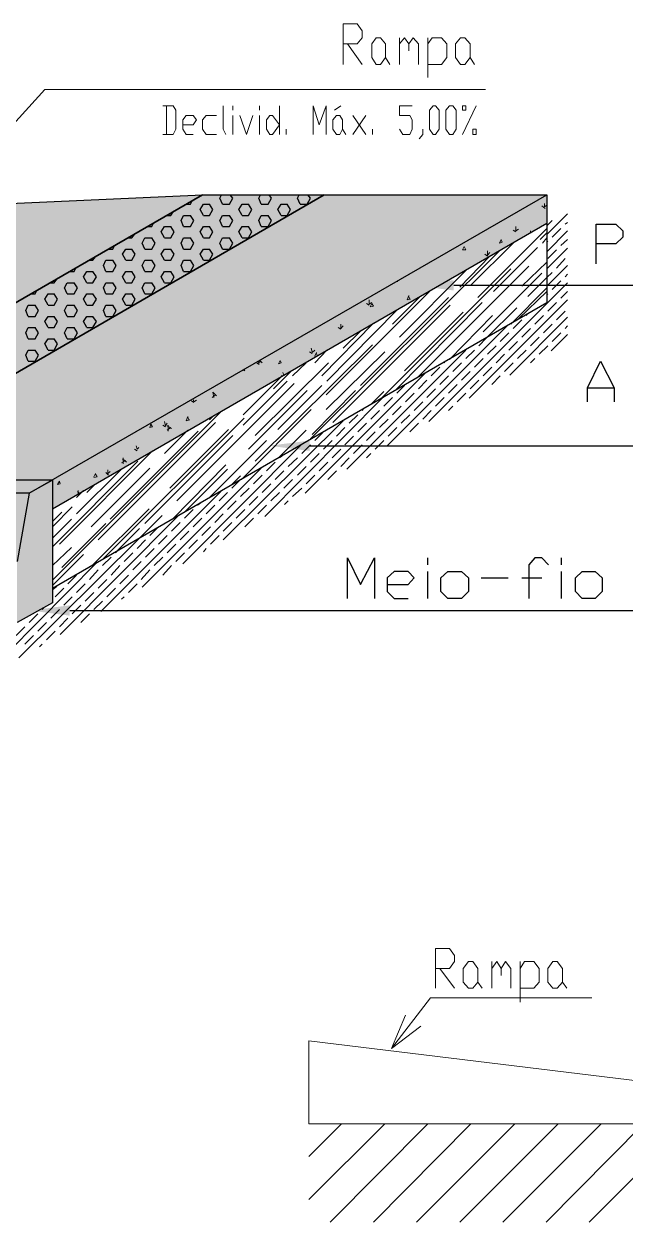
# Model space of a CAD drawing. Header units: feet. Extents: x 203667 to 205527, y 9204857 to 9205156.
# Drawn here: x 203754.399 to 203755.912, y 9204920.073 to 9204923.09 of the extents above; entities that cross this region are included whole.
import ezdxf

# ---------------------------------------------------------------- set-up
doc = ezdxf.new("R2010")
doc.units = ezdxf.units.FT
doc.header["$LTSCALE"] = 0.3
doc.header["$MEASUREMENT"] = 0
doc.layers.add('PDF_0', color=7, linetype='Continuous', true_color=0x929498)
doc.layers.add('PDF_A_Cotas', color=7, linetype='Continuous')
doc.layers.add('PDF_A_Texto', color=7, linetype='Continuous')

msp = doc.modelspace()

# ---------------------------------------------------------------- hatches: boundary and pattern name
at = {"layer": 'PDF_0', "true_color": 0x2776bb, "transparency": 33554687}
h = msp.add_hatch(color=152, dxfattribs=at)
h.paths.add_polyline_path([(203750.2318, 9204922.5206), (203747.1525, 9204922.6596), (203746.9136, 9204922.5206), (203745.9082, 9204921.9408), (203748.9875, 9204921.8019), (203749.2263, 9204921.9408), (203749.6104, 9204922.1623), (203751.1482, 9204922.1623), (203751.7692, 9204922.5206)])
h.paths.add_polyline_path([(203754.6075, 9204922.5206), (203754.8485, 9204922.6596), (203751.7692, 9204922.5206), (203750.766, 9204921.9408), (203750.5249, 9204921.8019), (203753.6042, 9204921.9408)])
at = {"layer": 'PDF_0', "true_color": 0xffff70, "transparency": 33554559}
msp.add_hatch(color=51, dxfattribs=at).paths.add_polyline_path([(203755.1547, 9204922.6596), (203754.8485, 9204922.6596), (203753.6042, 9204921.9408), (203753.9126, 9204921.9408)])
at = {"layer": 'PDF_0', "true_color": 0xdfdfdf, "transparency": 33554559}
msp.add_hatch(color=254, dxfattribs=at).paths.add_polyline_path([(203755.715, 9204922.6596), (203755.1547, 9204922.6596), (203753.9126, 9204921.9408), (203754.4707, 9204921.9408)])
at = {"layer": 'PDF_0', "true_color": 0xf2f2f2, "transparency": 33554559}
msp.add_hatch(color=7, dxfattribs=at).paths.add_polyline_path([(203755.715, 9204922.588), (203755.715, 9204922.6596), (203755.5912, 9204922.588), (203754.4707, 9204921.9408), (203754.4707, 9204921.8692), (203754.5945, 9204921.9408)])
at = {"layer": 'PDF_0', "true_color": 0xc4c4c4, "transparency": 33554559}
msp.add_hatch(color=9, dxfattribs=at).paths.add_polyline_path([(203752.4641, 9204921.8887), (203750.5249, 9204921.8019), (203748.9875, 9204921.8019), (203747.0483, 9204921.8887), (203745.9082, 9204921.9408), (203745.8192, 9204921.8887), (203745.8496, 9204921.9083), (203745.9082, 9204921.9408), (203745.0417, 9204921.9408), (203744.9831, 9204921.9083), (203744.9809, 9204921.8887), (203744.9549, 9204921.7519), (203744.9527, 9204921.7367), (203754.3816, 9204921.7367), (203754.3816, 9204921.5825), (203754.4707, 9204921.6325), (203754.4707, 9204921.9408), (203753.6042, 9204921.9408)])

# ---------------------------------------------------------------- linework, layer by layer
at = {"layer": 'PDF_0', "color": 7, "lineweight": 25}
for points in [[(203751.7692, 9204922.5206), (203750.2318, 9204922.5206), (203748.8984, 9204921.7519), (203750.4359, 9204921.7519), (203751.7692, 9204922.5206), (203754.8485, 9204922.6596), (203755.715, 9204922.6596)], [(203753.6042, 9204921.9408), (203754.8485, 9204922.6596)], [(203754.8485, 9204922.6596), (203753.6042, 9204921.9408), (203753.9126, 9204921.9408), (203755.1547, 9204922.6596)], [(203753.9126, 9204921.9408), (203755.1547, 9204922.6596)], [(203755.1547, 9204922.6596), (203753.9126, 9204921.9408)], [(203754.412, 9204921.9083), (203755.715, 9204922.6596)], [(203755.715, 9204922.6596), (203755.715, 9204922.3882)], [(203754.4707, 9204921.8692), (203755.715, 9204922.588)], [(203754.4707, 9204921.6694), (203755.715, 9204922.3882)], [(203754.4707, 9204921.9408), (203753.6042, 9204921.9408), (203750.5249, 9204921.8019), (203748.9875, 9204921.8019)], [(203754.4707, 9204921.9408), (203754.4707, 9204921.6325), (203754.3816, 9204921.5825)], [(203754.4707, 9204921.9408), (203754.412, 9204921.9083), (203754.3816, 9204921.7367)], [(203754.4707, 9204921.9408), (203754.4707, 9204921.7867)], [(203754.412, 9204921.9083), (203753.5456, 9204921.9083), (203752.931, 9204921.88), (203752.1102, 9204921.8431), (203751.2893, 9204921.8062), (203750.4359, 9204921.7519)]]:
    msp.add_lwpolyline(points, dxfattribs=at)
at = {"layer": 'PDF_0', "lineweight": 25}
for points in [[(203754.8181, 9204922.6357), (203754.8225, 9204922.6444)], [(203754.892, 9204922.6509), (203754.8963, 9204922.6596)], [(203754.8985, 9204922.6357), (203754.892, 9204922.6509)], [(203754.9158, 9204922.6357), (203754.9245, 9204922.6509)], [(203754.9245, 9204922.6509), (203754.918, 9204922.6596)], [(203754.9897, 9204922.6509), (203754.994, 9204922.6596)], [(203754.9962, 9204922.6357), (203754.9897, 9204922.6509)], [(203755.0136, 9204922.6357), (203755.0223, 9204922.6509)], [(203755.0223, 9204922.6509), (203755.0157, 9204922.6596)], [(203755.0874, 9204922.6509), (203755.0917, 9204922.6596)], [(203755.0939, 9204922.6357), (203755.0874, 9204922.6509)], [(203755.1113, 9204922.6357), (203755.12, 9204922.6509)], [(203755.12, 9204922.6509), (203755.1135, 9204922.6596)], [(203754.7595, 9204922.6075), (203754.7682, 9204922.6075)], [(203754.7682, 9204922.6075), (203754.7747, 9204922.6162)], [(203754.7942, 9204922.5945), (203754.8008, 9204922.6075)], [(203754.8008, 9204922.6075), (203754.8181, 9204922.6075)], [(203754.8073, 9204922.6357), (203754.8181, 9204922.6357)], [(203754.8268, 9204922.5945), (203754.8181, 9204922.6075)], [(203754.842, 9204922.6227), (203754.8507, 9204922.6357)], [(203754.8507, 9204922.6075), (203754.842, 9204922.6227)], [(203754.8507, 9204922.6357), (203754.8659, 9204922.6357)], [(203754.8507, 9204922.6075), (203754.8659, 9204922.6075)], [(203754.8746, 9204922.6227), (203754.8659, 9204922.6357)], [(203754.8659, 9204922.6075), (203754.8746, 9204922.6227)], [(203754.892, 9204922.5945), (203754.8985, 9204922.6075)], [(203754.8985, 9204922.6357), (203754.9158, 9204922.6357)], [(203754.8985, 9204922.6075), (203754.9158, 9204922.6075)], [(203754.9245, 9204922.5945), (203754.9158, 9204922.6075)], [(203754.9397, 9204922.6227), (203754.9484, 9204922.6357)], [(203754.9484, 9204922.6075), (203754.9397, 9204922.6227)], [(203754.9484, 9204922.6357), (203754.9636, 9204922.6357)], [(203754.9484, 9204922.6075), (203754.9636, 9204922.6075)], [(203754.9723, 9204922.6227), (203754.9636, 9204922.6357)], [(203754.9636, 9204922.6075), (203754.9723, 9204922.6227)], [(203754.9897, 9204922.5945), (203754.9962, 9204922.6075)], [(203754.9962, 9204922.6357), (203755.0136, 9204922.6357)], [(203754.9962, 9204922.6075), (203755.0136, 9204922.6075)], [(203755.0223, 9204922.5945), (203755.0136, 9204922.6075)], [(203755.0375, 9204922.6227), (203755.0461, 9204922.6357)], [(203755.0461, 9204922.6075), (203755.0375, 9204922.6227)], [(203755.0461, 9204922.6357), (203755.0613, 9204922.6357)], [(203755.0461, 9204922.6075), (203755.0613, 9204922.6075)], [(203755.07, 9204922.6227), (203755.0613, 9204922.6357)], [(203755.0613, 9204922.6075), (203755.07, 9204922.6227)], [(203755.0939, 9204922.6357), (203755.1113, 9204922.6357)], [(203754.7095, 9204922.5793), (203754.7204, 9204922.5793)], [(203754.7204, 9204922.5793), (203754.7247, 9204922.588)], [(203754.7443, 9204922.5663), (203754.753, 9204922.5793)], [(203754.753, 9204922.5793), (203754.7682, 9204922.5793)], [(203754.7769, 9204922.5663), (203754.7682, 9204922.5793)], [(203754.8008, 9204922.5793), (203754.7942, 9204922.5945)], [(203754.8008, 9204922.5793), (203754.8181, 9204922.5793)], [(203754.8181, 9204922.5793), (203754.8268, 9204922.5945)], [(203754.842, 9204922.5663), (203754.8507, 9204922.5793)], [(203754.8507, 9204922.5793), (203754.8659, 9204922.5793)], [(203754.8746, 9204922.5663), (203754.8659, 9204922.5793)], [(203754.8985, 9204922.5793), (203754.892, 9204922.5945)], [(203754.8985, 9204922.5793), (203754.9158, 9204922.5793)], [(203754.9158, 9204922.5793), (203754.9245, 9204922.5945)], [(203754.9397, 9204922.5663), (203754.9484, 9204922.5793)], [(203754.9484, 9204922.5793), (203754.9636, 9204922.5793)], [(203754.9723, 9204922.5663), (203754.9636, 9204922.5793)], [(203754.9962, 9204922.5793), (203754.9897, 9204922.5945)], [(203754.9962, 9204922.5793), (203755.0136, 9204922.5793)], [(203755.0136, 9204922.5793), (203755.0223, 9204922.5945)], [(203754.6618, 9204922.5511), (203754.6705, 9204922.5511)], [(203754.6705, 9204922.5511), (203754.677, 9204922.5597)], [(203754.6965, 9204922.538), (203754.703, 9204922.5511)], [(203754.703, 9204922.5511), (203754.7204, 9204922.5511)], [(203754.7291, 9204922.538), (203754.7204, 9204922.5511)], [(203754.753, 9204922.5511), (203754.7443, 9204922.5663)], [(203754.753, 9204922.5511), (203754.7682, 9204922.5511)], [(203754.7682, 9204922.5511), (203754.7769, 9204922.5663)], [(203754.7942, 9204922.538), (203754.8008, 9204922.5511)], [(203754.8008, 9204922.5511), (203754.8181, 9204922.5511)], [(203754.8268, 9204922.538), (203754.8181, 9204922.5511)], [(203754.8507, 9204922.5511), (203754.842, 9204922.5663)], [(203754.8507, 9204922.5511), (203754.8659, 9204922.5511)], [(203754.8659, 9204922.5511), (203754.8746, 9204922.5663)], [(203754.892, 9204922.538), (203754.8985, 9204922.5511)], [(203754.8985, 9204922.5511), (203754.9158, 9204922.5511)], [(203754.9245, 9204922.538), (203754.9158, 9204922.5511)], [(203754.9484, 9204922.5511), (203754.9397, 9204922.5663)], [(203754.9484, 9204922.5511), (203754.9636, 9204922.5511)], [(203754.9636, 9204922.5511), (203754.9723, 9204922.5663)], [(203754.6118, 9204922.5228), (203754.6227, 9204922.5228)], [(203754.6227, 9204922.5228), (203754.627, 9204922.5315)], [(203754.6466, 9204922.5098), (203754.6553, 9204922.5228)], [(203754.6553, 9204922.5228), (203754.6705, 9204922.5228)], [(203754.6791, 9204922.5098), (203754.6705, 9204922.5228)], [(203754.703, 9204922.5228), (203754.6965, 9204922.538)], [(203754.703, 9204922.5228), (203754.7204, 9204922.5228)], [(203754.7204, 9204922.5228), (203754.7291, 9204922.538)], [(203754.7443, 9204922.5098), (203754.753, 9204922.5228)], [(203754.753, 9204922.5228), (203754.7682, 9204922.5228)], [(203754.7769, 9204922.5098), (203754.7682, 9204922.5228)], [(203754.8008, 9204922.5228), (203754.7942, 9204922.538)], [(203754.8008, 9204922.5228), (203754.8181, 9204922.5228)], [(203754.8181, 9204922.5228), (203754.8268, 9204922.538)], [(203754.842, 9204922.5098), (203754.8507, 9204922.5228)], [(203754.8507, 9204922.5228), (203754.8659, 9204922.5228)], [(203754.8746, 9204922.5098), (203754.8659, 9204922.5228)], [(203754.8985, 9204922.5228), (203754.892, 9204922.538)], [(203754.8985, 9204922.5228), (203754.9158, 9204922.5228)], [(203754.9158, 9204922.5228), (203754.9245, 9204922.538)], [(203754.5641, 9204922.4946), (203754.5727, 9204922.4946)], [(203754.5727, 9204922.4946), (203754.5793, 9204922.5033)], [(203754.5988, 9204922.4816), (203754.6053, 9204922.4946)], [(203754.6053, 9204922.4946), (203754.6227, 9204922.4946)], [(203754.6314, 9204922.4816), (203754.6227, 9204922.4946)], [(203754.6553, 9204922.4946), (203754.6466, 9204922.5098)], [(203754.6553, 9204922.4946), (203754.6705, 9204922.4946)], [(203754.6705, 9204922.4946), (203754.6791, 9204922.5098)], [(203754.6965, 9204922.4816), (203754.703, 9204922.4946)], [(203754.703, 9204922.4946), (203754.7204, 9204922.4946)], [(203754.7291, 9204922.4816), (203754.7204, 9204922.4946)], [(203754.753, 9204922.4946), (203754.7443, 9204922.5098)], [(203754.753, 9204922.4946), (203754.7682, 9204922.4946)], [(203754.7682, 9204922.4946), (203754.7769, 9204922.5098)], [(203754.7942, 9204922.4816), (203754.8008, 9204922.4946)], [(203754.8008, 9204922.4946), (203754.8181, 9204922.4946)], [(203754.8268, 9204922.4816), (203754.8181, 9204922.4946)], [(203754.8507, 9204922.4946), (203754.842, 9204922.5098)], [(203754.8507, 9204922.4946), (203754.8659, 9204922.4946)], [(203754.8659, 9204922.4946), (203754.8746, 9204922.5098)], [(203754.5141, 9204922.4664), (203754.525, 9204922.4664)], [(203754.525, 9204922.4664), (203754.5293, 9204922.475)], [(203754.5489, 9204922.4533), (203754.5575, 9204922.4664)], [(203754.5575, 9204922.4664), (203754.5727, 9204922.4664)], [(203754.5814, 9204922.4533), (203754.5727, 9204922.4664)], [(203754.6053, 9204922.4664), (203754.5988, 9204922.4816)], [(203754.6053, 9204922.4664), (203754.6227, 9204922.4664)], [(203754.6227, 9204922.4664), (203754.6314, 9204922.4816)], [(203754.6466, 9204922.4533), (203754.6553, 9204922.4664)], [(203754.6553, 9204922.4664), (203754.6705, 9204922.4664)], [(203754.6791, 9204922.4533), (203754.6705, 9204922.4664)], [(203754.703, 9204922.4664), (203754.6965, 9204922.4816)], [(203754.703, 9204922.4664), (203754.7204, 9204922.4664)], [(203754.7204, 9204922.4664), (203754.7291, 9204922.4816)], [(203754.7443, 9204922.4533), (203754.753, 9204922.4664)], [(203754.753, 9204922.4664), (203754.7682, 9204922.4664)], [(203754.7769, 9204922.4533), (203754.7682, 9204922.4664)], [(203754.8008, 9204922.4664), (203754.7942, 9204922.4816)], [(203754.8008, 9204922.4664), (203754.8181, 9204922.4664)], [(203754.8181, 9204922.4664), (203754.8268, 9204922.4816)], [(203754.4663, 9204922.4381), (203754.475, 9204922.4381)], [(203754.475, 9204922.4381), (203754.4815, 9204922.4468)], [(203754.5011, 9204922.4251), (203754.5076, 9204922.4381)], [(203754.5076, 9204922.4381), (203754.525, 9204922.4381)], [(203754.5337, 9204922.4251), (203754.525, 9204922.4381)], [(203754.5575, 9204922.4381), (203754.5489, 9204922.4533)], [(203754.5575, 9204922.4381), (203754.5727, 9204922.4381)], [(203754.5727, 9204922.4381), (203754.5814, 9204922.4533)], [(203754.5988, 9204922.4251), (203754.6053, 9204922.4381)], [(203754.6053, 9204922.4381), (203754.6227, 9204922.4381)], [(203754.6314, 9204922.4251), (203754.6227, 9204922.4381)], [(203754.6553, 9204922.4381), (203754.6466, 9204922.4533)], [(203754.6553, 9204922.4381), (203754.6705, 9204922.4381)], [(203754.6705, 9204922.4381), (203754.6791, 9204922.4533)], [(203754.6965, 9204922.4251), (203754.703, 9204922.4381)], [(203754.703, 9204922.4381), (203754.7204, 9204922.4381)], [(203754.7291, 9204922.4251), (203754.7204, 9204922.4381)], [(203754.753, 9204922.4381), (203754.7443, 9204922.4533)], [(203754.753, 9204922.4381), (203754.7682, 9204922.4381)], [(203754.7682, 9204922.4381), (203754.7769, 9204922.4533)], [(203754.4164, 9204922.4099), (203754.4272, 9204922.4099)], [(203754.4272, 9204922.4099), (203754.4316, 9204922.4186)], [(203754.4511, 9204922.3969), (203754.4598, 9204922.4099)], [(203754.4598, 9204922.3817), (203754.4511, 9204922.3969)], [(203754.4598, 9204922.4099), (203754.475, 9204922.4099)], [(203754.4837, 9204922.3969), (203754.475, 9204922.4099)], [(203754.475, 9204922.3817), (203754.4837, 9204922.3969)], [(203754.5076, 9204922.4099), (203754.5011, 9204922.4251)], [(203754.5076, 9204922.4099), (203754.525, 9204922.4099)], [(203754.525, 9204922.4099), (203754.5337, 9204922.4251)], [(203754.5489, 9204922.3969), (203754.5575, 9204922.4099)], [(203754.5575, 9204922.3817), (203754.5489, 9204922.3969)], [(203754.5575, 9204922.4099), (203754.5727, 9204922.4099)], [(203754.5814, 9204922.3969), (203754.5727, 9204922.4099)], [(203754.5727, 9204922.3817), (203754.5814, 9204922.3969)], [(203754.6053, 9204922.4099), (203754.5988, 9204922.4251)], [(203754.6053, 9204922.4099), (203754.6227, 9204922.4099)], [(203754.6227, 9204922.4099), (203754.6314, 9204922.4251)], [(203754.6466, 9204922.3969), (203754.6553, 9204922.4099)], [(203754.6553, 9204922.3817), (203754.6466, 9204922.3969)], [(203754.6553, 9204922.4099), (203754.6705, 9204922.4099)], [(203754.6791, 9204922.3969), (203754.6705, 9204922.4099)], [(203754.6705, 9204922.3817), (203754.6791, 9204922.3969)], [(203754.703, 9204922.4099), (203754.6965, 9204922.4251)], [(203754.703, 9204922.4099), (203754.7204, 9204922.4099)], [(203754.7204, 9204922.4099), (203754.7291, 9204922.4251)], [(203754.4034, 9204922.3686), (203754.4099, 9204922.3817)], [(203754.4099, 9204922.3534), (203754.4034, 9204922.3686)], [(203754.4099, 9204922.3817), (203754.4272, 9204922.3817)], [(203754.4359, 9204922.3686), (203754.4272, 9204922.3817)], [(203754.4272, 9204922.3534), (203754.4359, 9204922.3686)], [(203754.4598, 9204922.3817), (203754.475, 9204922.3817)], [(203754.5011, 9204922.3686), (203754.5076, 9204922.3817)], [(203754.5076, 9204922.3534), (203754.5011, 9204922.3686)], [(203754.5076, 9204922.3817), (203754.525, 9204922.3817)], [(203754.5337, 9204922.3686), (203754.525, 9204922.3817)], [(203754.525, 9204922.3534), (203754.5337, 9204922.3686)], [(203754.5575, 9204922.3817), (203754.5727, 9204922.3817)], [(203754.5988, 9204922.3686), (203754.6053, 9204922.3817)], [(203754.6053, 9204922.3534), (203754.5988, 9204922.3686)], [(203754.6053, 9204922.3817), (203754.6227, 9204922.3817)], [(203754.6314, 9204922.3686), (203754.6227, 9204922.3817)], [(203754.6227, 9204922.3534), (203754.6314, 9204922.3686)], [(203754.6553, 9204922.3817), (203754.6705, 9204922.3817)], [(203754.4099, 9204922.3534), (203754.4272, 9204922.3534)], [(203754.4511, 9204922.3404), (203754.4598, 9204922.3534)], [(203754.4598, 9204922.3252), (203754.4511, 9204922.3404)], [(203754.4598, 9204922.3534), (203754.475, 9204922.3534)], [(203754.4837, 9204922.3404), (203754.475, 9204922.3534)], [(203754.475, 9204922.3252), (203754.4837, 9204922.3404)], [(203754.5076, 9204922.3534), (203754.525, 9204922.3534)], [(203754.5489, 9204922.3404), (203754.5575, 9204922.3534)], [(203754.5575, 9204922.3252), (203754.5489, 9204922.3404)], [(203754.5575, 9204922.3534), (203754.5727, 9204922.3534)], [(203754.5814, 9204922.3404), (203754.5727, 9204922.3534)], [(203754.5727, 9204922.3252), (203754.5814, 9204922.3404)], [(203754.6053, 9204922.3534), (203754.6227, 9204922.3534)], [(203754.4034, 9204922.3122), (203754.4099, 9204922.3252)], [(203754.4099, 9204922.297), (203754.4034, 9204922.3122)], [(203754.4099, 9204922.3252), (203754.4272, 9204922.3252)], [(203754.4359, 9204922.3122), (203754.4272, 9204922.3252)], [(203754.4272, 9204922.297), (203754.4359, 9204922.3122)], [(203754.4598, 9204922.3252), (203754.475, 9204922.3252)], [(203754.5011, 9204922.3122), (203754.5076, 9204922.3252)], [(203754.5076, 9204922.297), (203754.5011, 9204922.3122)], [(203754.5076, 9204922.3252), (203754.525, 9204922.3252)], [(203754.5337, 9204922.3122), (203754.525, 9204922.3252)], [(203754.525, 9204922.297), (203754.5337, 9204922.3122)], [(203754.5575, 9204922.3252), (203754.5727, 9204922.3252)], [(203754.4099, 9204922.297), (203754.4272, 9204922.297)], [(203754.4511, 9204922.2839), (203754.4598, 9204922.297)], [(203754.4598, 9204922.2687), (203754.4511, 9204922.2839)], [(203754.4598, 9204922.297), (203754.475, 9204922.297)], [(203754.4837, 9204922.2839), (203754.475, 9204922.297)], [(203754.475, 9204922.2687), (203754.4837, 9204922.2839)], [(203754.5076, 9204922.297), (203754.525, 9204922.297)], [(203754.4034, 9204922.2557), (203754.4099, 9204922.2687)], [(203754.4099, 9204922.2405), (203754.4034, 9204922.2557)], [(203754.4099, 9204922.2687), (203754.4272, 9204922.2687)], [(203754.4359, 9204922.2557), (203754.4272, 9204922.2687)], [(203754.4272, 9204922.2405), (203754.4359, 9204922.2557)], [(203754.4598, 9204922.2687), (203754.475, 9204922.2687)], [(203754.4099, 9204922.2405), (203754.4272, 9204922.2405)]]:
    msp.add_lwpolyline(points, dxfattribs=at)
at = {"layer": 'PDF_0', "color": 8, "lineweight": 0, "true_color": 0x707070}
for points in [[(203755.7085, 9204922.6292), (203755.7085, 9204922.6379)], [(203755.7106, 9204922.6249), (203755.702, 9204922.6314)], [(203755.7085, 9204922.6292), (203755.715, 9204922.6336)], [(203755.6368, 9204922.5684), (203755.6368, 9204922.5793)], [(203755.5955, 9204922.538), (203755.5999, 9204922.5467)], [(203755.6021, 9204922.5402), (203755.5999, 9204922.5467)], [(203755.6368, 9204922.5663), (203755.6303, 9204922.5706)], [(203755.6368, 9204922.5684), (203755.6433, 9204922.5728)], [(203755.6737, 9204922.5641), (203755.6737, 9204922.5684)], [(203755.6759, 9204922.5641), (203755.6737, 9204922.5663)], [(203755.5022, 9204922.5206), (203755.5065, 9204922.5293)], [(203755.5022, 9204922.5206), (203755.5109, 9204922.5206)], [(203755.5109, 9204922.5206), (203755.5065, 9204922.5293)], [(203755.5651, 9204922.5076), (203755.5651, 9204922.5185)], [(203755.5955, 9204922.538), (203755.6021, 9204922.5402)], [(203755.5651, 9204922.5054), (203755.5586, 9204922.5098)], [(203755.5651, 9204922.5076), (203755.5717, 9204922.5141)], [(203755.3393, 9204922.4403), (203755.3393, 9204922.4425)], [(203755.3632, 9204922.3947), (203755.3675, 9204922.4056)], [(203755.3632, 9204922.3947), (203755.3719, 9204922.3969)], [(203755.3697, 9204922.3969), (203755.3675, 9204922.4034)], [(203755.2676, 9204922.3817), (203755.2611, 9204922.386)], [(203755.2676, 9204922.3838), (203755.2676, 9204922.3947)], [(203755.2676, 9204922.3838), (203755.2742, 9204922.3882)], [(203755.2698, 9204922.3773), (203755.2742, 9204922.386)], [(203755.272, 9204922.3773), (203755.2785, 9204922.3795)], [(203755.2785, 9204922.3795), (203755.2742, 9204922.386)], [(203755.196, 9204922.3209), (203755.1895, 9204922.3252)], [(203755.196, 9204922.323), (203755.196, 9204922.3339)], [(203755.196, 9204922.323), (203755.2025, 9204922.3296)], [(203755.1243, 9204922.2601), (203755.1178, 9204922.2644)], [(203755.1243, 9204922.2644), (203755.1221, 9204922.2731)], [(203755.1243, 9204922.2622), (203755.1308, 9204922.2687)], [(203755.1308, 9204922.2535), (203755.1352, 9204922.2622)], [(203755.1308, 9204922.2514), (203755.1352, 9204922.2535)], [(203755.1373, 9204922.2535), (203755.1352, 9204922.2601)], [(203754.9484, 9204922.2166), (203754.9549, 9204922.2188)], [(203754.9549, 9204922.2166), (203754.9528, 9204922.2188)], [(203754.9853, 9204922.234), (203754.9962, 9204922.2405)], [(203754.9897, 9204922.2318), (203754.9897, 9204922.2405)], [(203754.9984, 9204922.2362), (203754.9919, 9204922.2427)], [(203755.0396, 9204922.234), (203755.044, 9204922.2427)], [(203755.0396, 9204922.234), (203755.0461, 9204922.2362)], [(203755.0461, 9204922.2362), (203755.044, 9204922.2427)], [(203755.0483, 9204922.2036), (203755.0461, 9204922.2036)], [(203755.0527, 9204922.2058), (203755.0505, 9204922.2123)], [(203754.8724, 9204922.1493), (203754.8811, 9204922.1558)], [(203754.8768, 9204922.1493), (203754.8746, 9204922.1623)], [(203754.8833, 9204922.1537), (203754.8746, 9204922.1623)], [(203754.8268, 9204922.1363), (203754.8203, 9204922.1406)], [(203754.8268, 9204922.1385), (203754.8246, 9204922.145)], [(203754.8268, 9204922.1385), (203754.8333, 9204922.1428)], [(203754.8073, 9204922.0907), (203754.8116, 9204922.1015)], [(203754.8138, 9204922.0929), (203754.8116, 9204922.0994)], [(203754.7161, 9204922.0733), (203754.7182, 9204922.082)], [(203754.7161, 9204922.0733), (203754.7226, 9204922.0755)], [(203754.7226, 9204922.0755), (203754.7182, 9204922.082)], [(203754.7552, 9204922.0755), (203754.7486, 9204922.0798)], [(203754.7552, 9204922.0776), (203754.753, 9204922.0885)], [(203754.7552, 9204922.0776), (203754.7595, 9204922.0842)], [(203754.7704, 9204922.0711), (203754.7595, 9204922.0776)], [(203754.7595, 9204922.0668), (203754.7682, 9204922.0733)], [(203754.7617, 9204922.0646), (203754.7617, 9204922.0798)], [(203754.8073, 9204922.0907), (203754.816, 9204922.0929)], [(203754.6835, 9204922.0147), (203754.677, 9204922.019)], [(203754.6835, 9204922.019), (203754.6813, 9204922.0277)], [(203754.6835, 9204922.019), (203754.6878, 9204922.0234)], [(203754.6444, 9204921.9843), (203754.6553, 9204921.9908)], [(203754.6574, 9204921.9864), (203754.6466, 9204921.9951)], [(203754.6487, 9204921.9821), (203754.6487, 9204921.9973)], [(203754.5749, 9204921.9495), (203754.5793, 9204921.9582)], [(203754.5749, 9204921.9474), (203754.5836, 9204921.9495)], [(203754.5836, 9204921.9495), (203754.5793, 9204921.956)], [(203754.6118, 9204921.9539), (203754.6053, 9204921.9604)], [(203754.6097, 9204921.9582), (203754.6097, 9204921.9669)], [(203754.6097, 9204921.9582), (203754.6162, 9204921.9626)], [(203754.4837, 9204921.93), (203754.488, 9204921.9387)], [(203754.4837, 9204921.93), (203754.4902, 9204921.9322)], [(203754.4902, 9204921.9322), (203754.488, 9204921.9387)], [(203754.5358, 9204921.9061), (203754.5358, 9204921.9148)], [(203754.538, 9204921.9083), (203754.5337, 9204921.9126)]]:
    msp.add_lwpolyline(points, dxfattribs=at)
at = {"layer": 'PDF_0', "color": 45, "lineweight": 5, "true_color": 0xab7f53}
for points in [[(203755.715, 9204922.5597), (203755.7671, 9204922.6119)], [(203755.715, 9204922.5815), (203755.728, 9204922.5945)], [(203755.7606, 9204922.5858), (203755.7671, 9204922.5901)], [(203755.715, 9204922.5163), (203755.7671, 9204922.5684)], [(203755.728, 9204922.5532), (203755.7497, 9204922.5749)], [(203755.7497, 9204922.5315), (203755.7671, 9204922.5467)], [(203755.715, 9204922.538), (203755.7172, 9204922.5424)], [(203755.715, 9204922.4729), (203755.7671, 9204922.525)], [(203755.7172, 9204922.4989), (203755.7389, 9204922.5206)], [(203755.7389, 9204922.475), (203755.7606, 9204922.4989)], [(203755.715, 9204922.4294), (203755.7671, 9204922.4816)], [(203755.715, 9204922.4512), (203755.728, 9204922.4642)], [(203755.7606, 9204922.4533), (203755.7671, 9204922.4598)], [(203755.4175, 9204922.0885), (203755.7671, 9204922.4381)], [(203755.728, 9204922.4208), (203755.7497, 9204922.4425)], [(203755.715, 9204922.4077), (203755.7172, 9204922.4099)], [(203755.7497, 9204922.399), (203755.7671, 9204922.4164)], [(203755.5195, 9204922.1471), (203755.7671, 9204922.3947)], [(203755.7172, 9204922.3665), (203755.7389, 9204922.3882)], [(203755.7389, 9204922.3448), (203755.7606, 9204922.3665)], [(203755.6216, 9204922.2058), (203755.7671, 9204922.3513)], [(203755.6303, 9204922.323), (203755.652, 9204922.3448)], [(203755.6629, 9204922.3556), (203755.665, 9204922.3578)], [(203755.6846, 9204922.3339), (203755.7063, 9204922.3556)], [(203755.3132, 9204922.0277), (203755.6151, 9204922.3296)], [(203755.5977, 9204922.2905), (203755.6194, 9204922.3122)], [(203755.652, 9204922.3013), (203755.6737, 9204922.323)], [(203755.7063, 9204922.3122), (203755.728, 9204922.3339)], [(203755.7258, 9204922.2666), (203755.7671, 9204922.3078)], [(203755.728, 9204922.2905), (203755.7497, 9204922.3122)], [(203755.7606, 9204922.323), (203755.7671, 9204922.3296)], [(203755.5434, 9204922.2796), (203755.563, 9204922.2991)], [(203755.5651, 9204922.2579), (203755.5869, 9204922.2796)], [(203755.6194, 9204922.2687), (203755.6411, 9204922.2905)], [(203755.6737, 9204922.2796), (203755.6954, 9204922.3013)], [(203755.6954, 9204922.2579), (203755.7172, 9204922.2796)], [(203755.2112, 9204921.9691), (203755.5109, 9204922.2687)], [(203755.5109, 9204922.247), (203755.5326, 9204922.2687)], [(203755.5326, 9204922.2253), (203755.5543, 9204922.247)], [(203755.5869, 9204922.2362), (203755.6086, 9204922.2579)], [(203755.6411, 9204922.247), (203755.6629, 9204922.2687)], [(203755.6737, 9204922.2362), (203755.6846, 9204922.247)], [(203755.424, 9204922.2036), (203755.4457, 9204922.2253)], [(203755.4566, 9204922.2362), (203755.4587, 9204922.2405)], [(203755.4783, 9204922.2145), (203755.5, 9204922.2362)], [(203755.5543, 9204922.2036), (203755.576, 9204922.2253)], [(203755.6086, 9204922.2145), (203755.6303, 9204922.2362)], [(203755.1069, 9204921.9083), (203755.4088, 9204922.2101)], [(203755.3914, 9204922.171), (203755.4131, 9204922.1927)], [(203755.4457, 9204922.1819), (203755.4674, 9204922.2036)], [(203755.5, 9204922.1927), (203755.5217, 9204922.2145)], [(203755.5217, 9204922.171), (203755.5434, 9204922.1927)], [(203755.576, 9204922.1819), (203755.5977, 9204922.2036)], [(203755.3371, 9204922.1602), (203755.3567, 9204922.1797)], [(203755.3588, 9204922.1385), (203755.3806, 9204922.1602)], [(203755.4131, 9204922.1493), (203755.4349, 9204922.171)], [(203755.4674, 9204922.1602), (203755.4891, 9204922.1819)], [(203755.4891, 9204922.1385), (203755.5109, 9204922.1602)], [(203755.0049, 9204921.8496), (203755.3046, 9204922.1515)], [(203755.3046, 9204922.1276), (203755.3263, 9204922.1493)], [(203755.3263, 9204922.1059), (203755.348, 9204922.1276)], [(203755.3806, 9204922.1167), (203755.4023, 9204922.1385)], [(203755.4349, 9204922.1276), (203755.4566, 9204922.1493)], [(203755.4674, 9204922.1167), (203755.4783, 9204922.1276)], [(203755.2177, 9204922.0842), (203755.2394, 9204922.1059)], [(203755.2503, 9204922.1167), (203755.2546, 9204922.1211)], [(203755.272, 9204922.095), (203755.2937, 9204922.1167)], [(203755.2937, 9204922.0733), (203755.3154, 9204922.095)], [(203755.348, 9204922.0842), (203755.3697, 9204922.1059)], [(203755.4023, 9204922.095), (203755.424, 9204922.1167)], [(203754.9006, 9204921.791), (203755.2025, 9204922.0907)], [(203755.1851, 9204922.0516), (203755.2068, 9204922.0733)], [(203755.2394, 9204922.0624), (203755.2611, 9204922.0842)], [(203755.3154, 9204922.0516), (203755.3371, 9204922.0733)], [(203755.3697, 9204922.0624), (203755.3914, 9204922.0842)], [(203755.1308, 9204922.0407), (203755.1504, 9204922.0603)], [(203755.1525, 9204922.019), (203755.1743, 9204922.0407)], [(203755.2068, 9204922.0299), (203755.2286, 9204922.0516)], [(203755.2611, 9204922.0407), (203755.2828, 9204922.0624)], [(203755.2828, 9204922.019), (203755.3046, 9204922.0407)], [(203754.7986, 9204921.7302), (203755.0983, 9204922.032)], [(203755.0983, 9204922.0082), (203755.12, 9204922.0299)], [(203755.12, 9204921.9864), (203755.1417, 9204922.0082)], [(203755.1743, 9204921.9973), (203755.196, 9204922.019)], [(203755.2286, 9204922.0082), (203755.2503, 9204922.0299)], [(203755.2611, 9204921.9973), (203755.272, 9204922.0082)], [(203755.0092, 9204921.9647), (203755.0309, 9204921.9864)], [(203755.0418, 9204921.9973), (203755.0483, 9204922.0016)], [(203755.0635, 9204921.9756), (203755.0874, 9204921.9973)], [(203755.0874, 9204921.9539), (203755.1091, 9204921.9756)], [(203755.1417, 9204921.9647), (203755.1634, 9204921.9864)], [(203755.196, 9204921.9756), (203755.2177, 9204921.9973)], [(203754.6965, 9204921.6716), (203754.9962, 9204921.9712)], [(203754.9767, 9204921.9322), (203754.9984, 9204921.9539)], [(203755.0309, 9204921.943), (203755.0527, 9204921.9647)], [(203755.1091, 9204921.9322), (203755.1308, 9204921.9539)], [(203755.1634, 9204921.943), (203755.1851, 9204921.9647)], [(203754.9224, 9204921.9213), (203754.9441, 9204921.943)], [(203754.9441, 9204921.8996), (203754.9658, 9204921.9213)], [(203754.9984, 9204921.9104), (203755.0201, 9204921.9322)], [(203755.0527, 9204921.9213), (203755.0744, 9204921.943)], [(203755.0744, 9204921.8996), (203755.0983, 9204921.9213)], [(203754.5923, 9204921.6108), (203754.8941, 9204921.9126)], [(203754.8898, 9204921.8887), (203754.9115, 9204921.9104)], [(203754.9115, 9204921.867), (203754.9332, 9204921.8887)], [(203754.9658, 9204921.8779), (203754.9875, 9204921.8996)], [(203755.0201, 9204921.8887), (203755.0418, 9204921.9104)], [(203755.0548, 9204921.88), (203755.0635, 9204921.8887)], [(203754.4902, 9204921.5521), (203754.7899, 9204921.854)], [(203754.8029, 9204921.8453), (203754.8246, 9204921.867)], [(203754.8355, 9204921.8779), (203754.842, 9204921.8822)], [(203754.8572, 9204921.8562), (203754.8789, 9204921.8779)], [(203754.8789, 9204921.8344), (203754.9006, 9204921.8562)], [(203754.9332, 9204921.8453), (203754.9549, 9204921.867)], [(203754.9875, 9204921.8562), (203755.0092, 9204921.8779)], [(203754.7161, 9204921.8019), (203754.7378, 9204921.8236)], [(203754.7704, 9204921.8127), (203754.7921, 9204921.8344)], [(203754.8246, 9204921.8236), (203754.8464, 9204921.8453)], [(203754.8464, 9204921.8019), (203754.8681, 9204921.8236)], [(203754.9006, 9204921.8127), (203754.9224, 9204921.8344)], [(203754.9549, 9204921.8236), (203754.9767, 9204921.8453)], [(203754.386, 9204921.4935), (203754.6878, 9204921.7932)], [(203754.7378, 9204921.7801), (203754.7595, 9204921.8019)], [(203754.7921, 9204921.791), (203754.8138, 9204921.8127)], [(203754.8681, 9204921.7801), (203754.8898, 9204921.8019)], [(203754.6292, 9204921.7584), (203754.6357, 9204921.7649)], [(203754.6835, 9204921.7693), (203754.7052, 9204921.791)], [(203754.7052, 9204921.7476), (203754.7269, 9204921.7693)], [(203754.7595, 9204921.7584), (203754.7812, 9204921.7801)], [(203754.8138, 9204921.7693), (203754.8355, 9204921.791)], [(203754.8507, 9204921.7606), (203754.8572, 9204921.7693)], [(203754.2839, 9204921.4327), (203754.5836, 9204921.7345)], [(203754.5966, 9204921.7259), (203754.6183, 9204921.7476)], [(203754.6509, 9204921.7367), (203754.6726, 9204921.7584)], [(203754.6726, 9204921.715), (203754.6943, 9204921.7367)], [(203754.7269, 9204921.7259), (203754.7486, 9204921.7476)], [(203754.7812, 9204921.7367), (203754.8029, 9204921.7584)], [(203754.5098, 9204921.6803), (203754.5315, 9204921.702)], [(203754.5641, 9204921.6911), (203754.5858, 9204921.715)], [(203754.6183, 9204921.702), (203754.6401, 9204921.7259)], [(203754.6401, 9204921.6803), (203754.6618, 9204921.702)], [(203754.6943, 9204921.6911), (203754.7161, 9204921.715)], [(203754.7486, 9204921.702), (203754.7704, 9204921.7259)], [(203754.4707, 9204921.6651), (203754.4815, 9204921.6737)], [(203754.5315, 9204921.6585), (203754.5532, 9204921.6803)], [(203754.5858, 9204921.6694), (203754.6075, 9204921.6911)], [(203754.6618, 9204921.6585), (203754.6835, 9204921.6803)], [(203754.4772, 9204921.6477), (203754.4989, 9204921.6694)], [(203754.4989, 9204921.626), (203754.5206, 9204921.6477)], [(203754.5532, 9204921.6368), (203754.5749, 9204921.6585)], [(203754.6075, 9204921.6477), (203754.6292, 9204921.6694)], [(203754.6444, 9204921.6412), (203754.6509, 9204921.6477)], [(203754.4446, 9204921.6151), (203754.449, 9204921.6194)], [(203754.4663, 9204921.5934), (203754.488, 9204921.6151)], [(203754.5206, 9204921.6042), (203754.5423, 9204921.626)], [(203754.5749, 9204921.6151), (203754.5966, 9204921.6368)], [(203754.412, 9204921.5825), (203754.4338, 9204921.6042)], [(203754.4338, 9204921.5608), (203754.4555, 9204921.5825)], [(203754.488, 9204921.5717), (203754.5098, 9204921.5934)], [(203754.5423, 9204921.5825), (203754.5641, 9204921.6042)], [(203754.3795, 9204921.55), (203754.4012, 9204921.5717)], [(203754.4555, 9204921.5391), (203754.4772, 9204921.5608)], [(203754.4012, 9204921.5282), (203754.4229, 9204921.55)], [(203754.4381, 9204921.5217), (203754.4446, 9204921.5282)]]:
    msp.add_lwpolyline(points, dxfattribs=at)
at = {"layer": 'PDF_0', "color": 27, "lineweight": 0, "true_color": 0x7a4c3d}
for points in [[(203755.5413, 9204922.4012), (203755.715, 9204922.5749)], [(203755.6976, 9204922.5467), (203755.715, 9204922.5641)], [(203755.7041, 9204922.538), (203755.715, 9204922.5511)], [(203755.12, 9204922.0451), (203755.5955, 9204922.5185)], [(203755.5239, 9204922.4316), (203755.6303, 9204922.538)], [(203755.5803, 9204922.4164), (203755.6911, 9204922.5272)], [(203755.4957, 9204922.4273), (203755.5717, 9204922.5054)], [(203755.652, 9204922.4294), (203755.715, 9204922.4902)], [(203755.2959, 9204922.145), (203755.6238, 9204922.4729)], [(203755.3436, 9204922.3013), (203755.513, 9204922.4707)], [(203755.3892, 9204922.1993), (203755.6694, 9204922.4794)], [(203755.5543, 9204922.3144), (203755.702, 9204922.462)], [(203755.6672, 9204922.4034), (203755.715, 9204922.4512)], [(203755.1591, 9204922.1558), (203755.4196, 9204922.4164)], [(203755.2459, 9204922.1797), (203755.4674, 9204922.4012)], [(203755.3263, 9204922.3339), (203755.3958, 9204922.4034)], [(203755.6238, 9204922.3339), (203755.715, 9204922.4251)], [(203755.6433, 9204922.3469), (203755.715, 9204922.4164)], [(203755.1612, 9204922.1906), (203755.3393, 9204922.3708)], [(203755.1764, 9204922.0863), (203755.4718, 9204922.3817)], [(203755.3328, 9204922.1667), (203755.5521, 9204922.3882)], [(203755.563, 9204922.2991), (203755.639, 9204922.3752)], [(203755.1482, 9204922.2036), (203755.2785, 9204922.3361)], [(203755.3567, 9204922.2166), (203755.5043, 9204922.3643)], [(203755.4696, 9204922.2449), (203755.5782, 9204922.3556)], [(203755.2025, 9204922.2731), (203755.2459, 9204922.3165)], [(203754.981, 9204921.9886), (203755.2763, 9204922.2818)], [(203755.1308, 9204922.2362), (203755.1612, 9204922.2687)], [(203755.1591, 9204922.1189), (203755.3067, 9204922.2644)], [(203754.981, 9204922.0538), (203755.1656, 9204922.2362)], [(203755.0266, 9204922.171), (203755.0722, 9204922.2166)], [(203755.0744, 9204922.2036), (203755.1091, 9204922.2362)], [(203754.9506, 9204922.1059), (203755.0461, 9204922.2014)], [(203754.9506, 9204922.0798), (203755.0613, 9204922.1906)], [(203754.7834, 9204921.8887), (203755.0787, 9204922.1841)], [(203754.9636, 9204922.019), (203755.1113, 9204922.1667)], [(203755.0375, 9204922.069), (203755.1482, 9204922.1797)], [(203755.1243, 9204922.0559), (203755.2329, 9204922.1667)], [(203755.272, 9204922.1319), (203755.3046, 9204922.1645)], [(203754.4707, 9204921.6889), (203754.8963, 9204922.1146)], [(203754.5966, 9204921.7411), (203754.9528, 9204922.0972)], [(203754.8659, 9204922.0929), (203754.8768, 9204922.1037)], [(203754.9462, 9204921.943), (203755.1221, 9204922.1189)], [(203754.5858, 9204921.791), (203754.8811, 9204922.0863)], [(203754.6162, 9204921.8431), (203754.8377, 9204922.0646)], [(203754.753, 9204922.0082), (203754.8116, 9204922.0668)], [(203754.766, 9204921.9213), (203754.9137, 9204922.069)], [(203755.0396, 9204921.9973), (203755.1091, 9204922.0668)], [(203754.703, 9204921.8323), (203754.9245, 9204922.0538)], [(203754.8659, 9204921.8974), (203755.0092, 9204922.0407)], [(203754.488, 9204921.7801), (203754.7226, 9204922.0147)], [(203754.4707, 9204921.7736), (203754.6857, 9204921.9886)], [(203754.7725, 9204921.8431), (203754.9072, 9204921.9799)], [(203754.5315, 9204921.8562), (203754.6444, 9204921.9691)], [(203754.5684, 9204921.8236), (203754.7161, 9204921.9712)], [(203754.8051, 9204921.8627), (203754.9115, 9204921.9691)], [(203754.9224, 9204921.93), (203754.9441, 9204921.9517)], [(203754.5315, 9204921.8974), (203754.5489, 9204921.9148)], [(203754.5575, 9204921.9104), (203754.5771, 9204921.93)], [(203754.4707, 9204921.8236), (203754.5206, 9204921.8735)], [(203754.4707, 9204921.8366), (203754.4946, 9204921.8605)], [(203754.5706, 9204921.7259), (203754.7139, 9204921.8692)], [(203754.4707, 9204921.7953), (203754.5184, 9204921.8431)], [(203754.4946, 9204921.7215), (203754.6053, 9204921.8323)], [(203754.6878, 9204921.7932), (203754.7465, 9204921.8518)], [(203754.6335, 9204921.7628), (203754.69, 9204921.8192)], [(203754.4707, 9204921.7259), (203754.5184, 9204921.7715)], [(203754.4707, 9204921.6759), (203754.5489, 9204921.7541)]]:
    msp.add_lwpolyline(points, dxfattribs=at)
at = {"layer": 'PDF_A_Cotas', "lineweight": 0}
for points in [[(203755.3241, 9204920.5098), (203755.3588, 9204920.5945)], [(203755.3241, 9204920.5098), (203755.3979, 9204920.5662)], [(203755.1156, 9204920.5293), (203755.1156, 9204920.3209)], [(203755.956, 9204920.4273), (203755.1156, 9204920.5293)], [(203755.1156, 9204920.3209), (203755.956, 9204920.3209)]]:
    msp.add_lwpolyline(points, dxfattribs=at)
at = {"layer": 'PDF_A_Cotas', "lineweight": 5}
for points in [[(203755.1156, 9204920.1298), (203755.3067, 9204920.3209)], [(203755.1156, 9204920.2383), (203755.1981, 9204920.3209)], [(203755.1699, 9204920.0733), (203755.4153, 9204920.3209)], [(203755.2785, 9204920.0733), (203755.5239, 9204920.3209)], [(203755.3871, 9204920.0733), (203755.6346, 9204920.3209)], [(203755.4957, 9204920.0733), (203755.7432, 9204920.3209)], [(203755.6042, 9204920.0733), (203755.8518, 9204920.3209)], [(203755.7128, 9204920.0733), (203755.956, 9204920.3187)], [(203755.8214, 9204920.0733), (203755.9582, 9204920.2101)]]:
    msp.add_lwpolyline(points, dxfattribs=at)
at = {"layer": 'PDF_A_Texto', "lineweight": 18}
for points in [[(203755.2025, 9204922.9875), (203755.2025, 9204923.0896), (203755.2372, 9204923.0896), (203755.2503, 9204923.0722), (203755.2503, 9204923.0549), (203755.2372, 9204923.0397), (203755.2025, 9204923.0397)], [(203755.2134, 9204923.0397), (203755.2503, 9204922.9875)], [(203755.3436, 9204922.9875), (203755.3436, 9204923.0549)], [(203755.3436, 9204923.0397), (203755.3567, 9204923.0549), (203755.3675, 9204923.0397), (203755.3675, 9204923.0223)], [(203755.3675, 9204923.0397), (203755.3784, 9204923.0549), (203755.3914, 9204923.0397), (203755.3914, 9204922.9875)], [(203755.4153, 9204922.955), (203755.4153, 9204923.0549)], [(203755.4153, 9204923.0397), (203755.4262, 9204923.0549), (203755.4501, 9204923.0549), (203755.4631, 9204923.0397), (203755.4631, 9204923.0049), (203755.4501, 9204922.9875), (203755.4153, 9204922.9875)], [(203755.3089, 9204923.0049), (203755.3198, 9204922.9875)], [(203755.5217, 9204923.0049), (203755.5326, 9204922.9875)], [(203754.1189, 9204922.5576), (203754.4511, 9204922.9246), (203755.5608, 9204922.9246)], [(203754.7486, 9204922.8116), (203754.7747, 9204922.8116), (203754.7812, 9204922.8247), (203754.7812, 9204922.8724), (203754.7747, 9204922.8833), (203754.7486, 9204922.8833)], [(203754.7573, 9204922.8833), (203754.7573, 9204922.8116)], [(203754.9006, 9204922.8833), (203754.9006, 9204922.8247), (203754.9072, 9204922.8116)], [(203754.9245, 9204922.8724), (203754.9245, 9204922.8833)], [(203754.9919, 9204922.8724), (203754.9919, 9204922.8833)], [(203755.0418, 9204922.8833), (203755.0418, 9204922.8116)], [(203755.1265, 9204922.8116), (203755.1265, 9204922.8833), (203755.1417, 9204922.8355), (203755.1591, 9204922.8833), (203755.1591, 9204922.8116)], [(203755.196, 9204922.8833), (203755.1808, 9204922.8724)], [(203755.3436, 9204922.8247), (203755.3523, 9204922.8116), (203755.3697, 9204922.8116), (203755.3762, 9204922.8247), (203755.3762, 9204922.8486), (203755.3697, 9204922.8594), (203755.3436, 9204922.8594), (203755.3436, 9204922.8833), (203755.3762, 9204922.8833)], [(203755.5369, 9204922.8833), (203755.5022, 9204922.8116)], [(203754.7986, 9204922.8355), (203754.8246, 9204922.8355), (203754.8333, 9204922.8486), (203754.8246, 9204922.8594), (203754.8073, 9204922.8594), (203754.7986, 9204922.8486), (203754.7986, 9204922.8247), (203754.8073, 9204922.8116), (203754.8246, 9204922.8116)], [(203754.8833, 9204922.8594), (203754.8572, 9204922.8594), (203754.8485, 9204922.8486), (203754.8485, 9204922.8247), (203754.8572, 9204922.8116), (203754.8833, 9204922.8116)], [(203754.9245, 9204922.8116), (203754.9245, 9204922.8594)], [(203754.9419, 9204922.8594), (203754.9593, 9204922.8116), (203754.9745, 9204922.8594)], [(203754.9919, 9204922.8116), (203754.9919, 9204922.8594)], [(203755.2264, 9204922.8116), (203755.259, 9204922.8594)], [(203755.2264, 9204922.8594), (203755.259, 9204922.8116)], [(203755.0592, 9204922.8116), (203755.0592, 9204922.8247)], [(203755.2003, 9204922.8247), (203755.209, 9204922.8116)], [(203755.2763, 9204922.8116), (203755.2763, 9204922.8247)], [(203755.4023, 9204922.8247), (203755.4023, 9204922.8116), (203755.3936, 9204922.8008)]]:
    msp.add_lwpolyline(points, dxfattribs=at)
for points in [[(203755.2959, 9204922.9875), (203755.285, 9204922.9875), (203755.2742, 9204923.0049), (203755.2742, 9204923.0397), (203755.285, 9204923.0549), (203755.2959, 9204923.0549), (203755.3089, 9204923.0397), (203755.3089, 9204923.0049)], [(203755.5087, 9204922.9875), (203755.4978, 9204922.9875), (203755.4848, 9204923.0049), (203755.4848, 9204923.0397), (203755.4978, 9204923.0549), (203755.5087, 9204923.0549), (203755.5217, 9204923.0397), (203755.5217, 9204923.0049)], [(203755.4283, 9204922.8116), (203755.4196, 9204922.8247), (203755.4196, 9204922.8724), (203755.4283, 9204922.8833), (203755.4349, 9204922.8833), (203755.4435, 9204922.8724), (203755.4435, 9204922.8247), (203755.4349, 9204922.8116)], [(203755.4696, 9204922.8116), (203755.4609, 9204922.8247), (203755.4609, 9204922.8724), (203755.4696, 9204922.8833), (203755.4783, 9204922.8833), (203755.487, 9204922.8724), (203755.487, 9204922.8247), (203755.4783, 9204922.8116)], [(203755.5022, 9204922.8833), (203755.5022, 9204922.8724), (203755.5109, 9204922.8724), (203755.5109, 9204922.8833)], [(203755.0418, 9204922.8355), (203755.0244, 9204922.8116), (203755.0179, 9204922.8116), (203755.0092, 9204922.8247), (203755.0092, 9204922.8486), (203755.0179, 9204922.8594), (203755.0244, 9204922.8594)], [(203755.1938, 9204922.8116), (203755.1851, 9204922.8116), (203755.1764, 9204922.8247), (203755.1764, 9204922.8486), (203755.1851, 9204922.8594), (203755.1938, 9204922.8594), (203755.2003, 9204922.8486), (203755.2003, 9204922.8247)], [(203755.5369, 9204922.8116), (203755.5282, 9204922.8116), (203755.5282, 9204922.8247), (203755.5369, 9204922.8247)]]:
    msp.add_lwpolyline(points, close=True, dxfattribs=at)
at = {"layer": 'PDF_A_Texto', "lineweight": 25}
for points in [[(203755.8388, 9204922.4859), (203755.8388, 9204922.5858), (203755.8887, 9204922.5858), (203755.9061, 9204922.5684), (203755.9061, 9204922.5532), (203755.8887, 9204922.5359), (203755.8388, 9204922.5359)], [(203755.4805, 9204922.4316), (203757.7107, 9204922.4316)], [(203755.817, 9204922.1385), (203755.817, 9204922.1732), (203755.8496, 9204922.2405), (203755.8844, 9204922.1732), (203755.8844, 9204922.1385)], [(203755.817, 9204922.1732), (203755.8844, 9204922.1732)], [(203755.1178, 9204922.0277), (203757.2047, 9204922.0277)], [(203755.2134, 9204921.6433), (203755.2134, 9204921.7454), (203755.2459, 9204921.6781), (203755.2807, 9204921.7454), (203755.2807, 9204921.6433)], [(203755.4153, 9204921.728), (203755.4153, 9204921.7454)], [(203755.7193, 9204921.728), (203755.702, 9204921.7454), (203755.6846, 9204921.7454), (203755.6694, 9204921.728), (203755.6694, 9204921.6433)], [(203755.7519, 9204921.728), (203755.7519, 9204921.7454)], [(203755.3132, 9204921.6781), (203755.3654, 9204921.6781), (203755.3806, 9204921.6955), (203755.3654, 9204921.7107), (203755.3306, 9204921.7107), (203755.3132, 9204921.6955), (203755.3132, 9204921.6607), (203755.3306, 9204921.6433), (203755.3654, 9204921.6433)], [(203755.4153, 9204921.6433), (203755.4153, 9204921.7107)], [(203755.7519, 9204921.6433), (203755.7519, 9204921.7107)], [(203755.5499, 9204921.6955), (203755.6173, 9204921.6955)], [(203755.652, 9204921.6955), (203755.702, 9204921.6955)], [(203754.5141, 9204921.6129), (203757.057, 9204921.6129)]]:
    msp.add_lwpolyline(points, dxfattribs=at)
for points in [[(203755.5, 9204921.6433), (203755.4653, 9204921.6433), (203755.4479, 9204921.6607), (203755.4479, 9204921.6955), (203755.4653, 9204921.7107), (203755.5, 9204921.7107), (203755.5174, 9204921.6955), (203755.5174, 9204921.6607)], [(203755.8366, 9204921.6433), (203755.804, 9204921.6433), (203755.7866, 9204921.6607), (203755.7866, 9204921.6955), (203755.804, 9204921.7107), (203755.8366, 9204921.7107), (203755.854, 9204921.6955), (203755.854, 9204921.6607)]]:
    msp.add_lwpolyline(points, close=True, dxfattribs=at)
at = {"layer": 'PDF_A_Texto', "lineweight": 0}
for points in [[(203755.4349, 9204920.6618), (203755.4349, 9204920.7617), (203755.4696, 9204920.7617), (203755.4826, 9204920.7443), (203755.4826, 9204920.7291), (203755.4696, 9204920.7117), (203755.4349, 9204920.7117)], [(203755.4457, 9204920.7117), (203755.4826, 9204920.6618)], [(203755.576, 9204920.6618), (203755.576, 9204920.7291)], [(203755.576, 9204920.7117), (203755.589, 9204920.7291), (203755.5999, 9204920.7117), (203755.5999, 9204920.6944)], [(203755.5999, 9204920.7117), (203755.6107, 9204920.7291), (203755.6238, 9204920.7117), (203755.6238, 9204920.6618)], [(203755.6477, 9204920.627), (203755.6477, 9204920.7291)], [(203755.6477, 9204920.7117), (203755.6585, 9204920.7291), (203755.6824, 9204920.7291), (203755.6954, 9204920.7117), (203755.6954, 9204920.677), (203755.6824, 9204920.6618), (203755.6477, 9204920.6618)], [(203755.5413, 9204920.677), (203755.5521, 9204920.6618)], [(203755.7541, 9204920.677), (203755.7649, 9204920.6618)], [(203755.3241, 9204920.5098), (203755.4218, 9204920.6379), (203755.8279, 9204920.6379)]]:
    msp.add_lwpolyline(points, dxfattribs=at)
for points in [[(203755.5282, 9204920.6618), (203755.5174, 9204920.6618), (203755.5043, 9204920.677), (203755.5043, 9204920.7117), (203755.5174, 9204920.7291), (203755.5282, 9204920.7291), (203755.5413, 9204920.7117), (203755.5413, 9204920.677)], [(203755.741, 9204920.6618), (203755.7302, 9204920.6618), (203755.7172, 9204920.677), (203755.7172, 9204920.7117), (203755.7302, 9204920.7291), (203755.741, 9204920.7291), (203755.7541, 9204920.7117), (203755.7541, 9204920.677)]]:
    msp.add_lwpolyline(points, close=True, dxfattribs=at)
at = {"layer": 'PDF_A_Texto', "transparency": 33554559}
for points in [[(203755.3784, 9204922.4316), (203755.4805, 9204922.4446), (203755.4805, 9204922.4186)], [(203755.0157, 9204922.0277), (203755.1178, 9204922.0407), (203755.1178, 9204922.0147)], [(203754.4142, 9204921.6129), (203754.5141, 9204921.626), (203754.5141, 9204921.5999)]]:
    msp.add_solid(points, dxfattribs=at)

doc.saveas('drawing.dxf')
